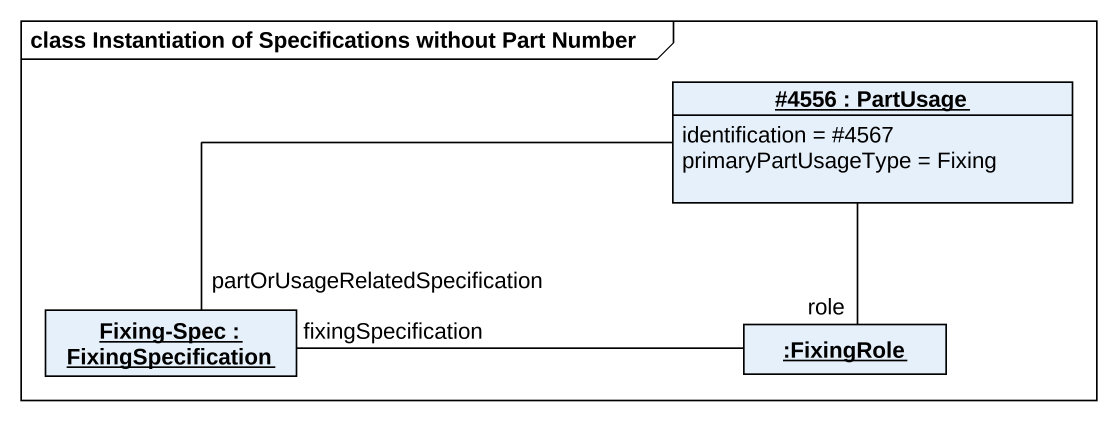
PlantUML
@startuml
mainframe class Instantiation of Specifications without Part Number
hide circle
hide empty members
object "#4556 : PartUsage" as o4556 {
  identification = #4567
  primaryPartUsageType = Fixing
}
object "Fixing-Spec : FixingSpecification" as Fixing_Spec
object ":FixingRole" as FixingRole
o4556 -left- Fixing_Spec : partOrUsageRelatedSpecification
o4556 -- FixingRole : role
FixingRole -left- Fixing_Spec : fixingSpecification
@enduml
